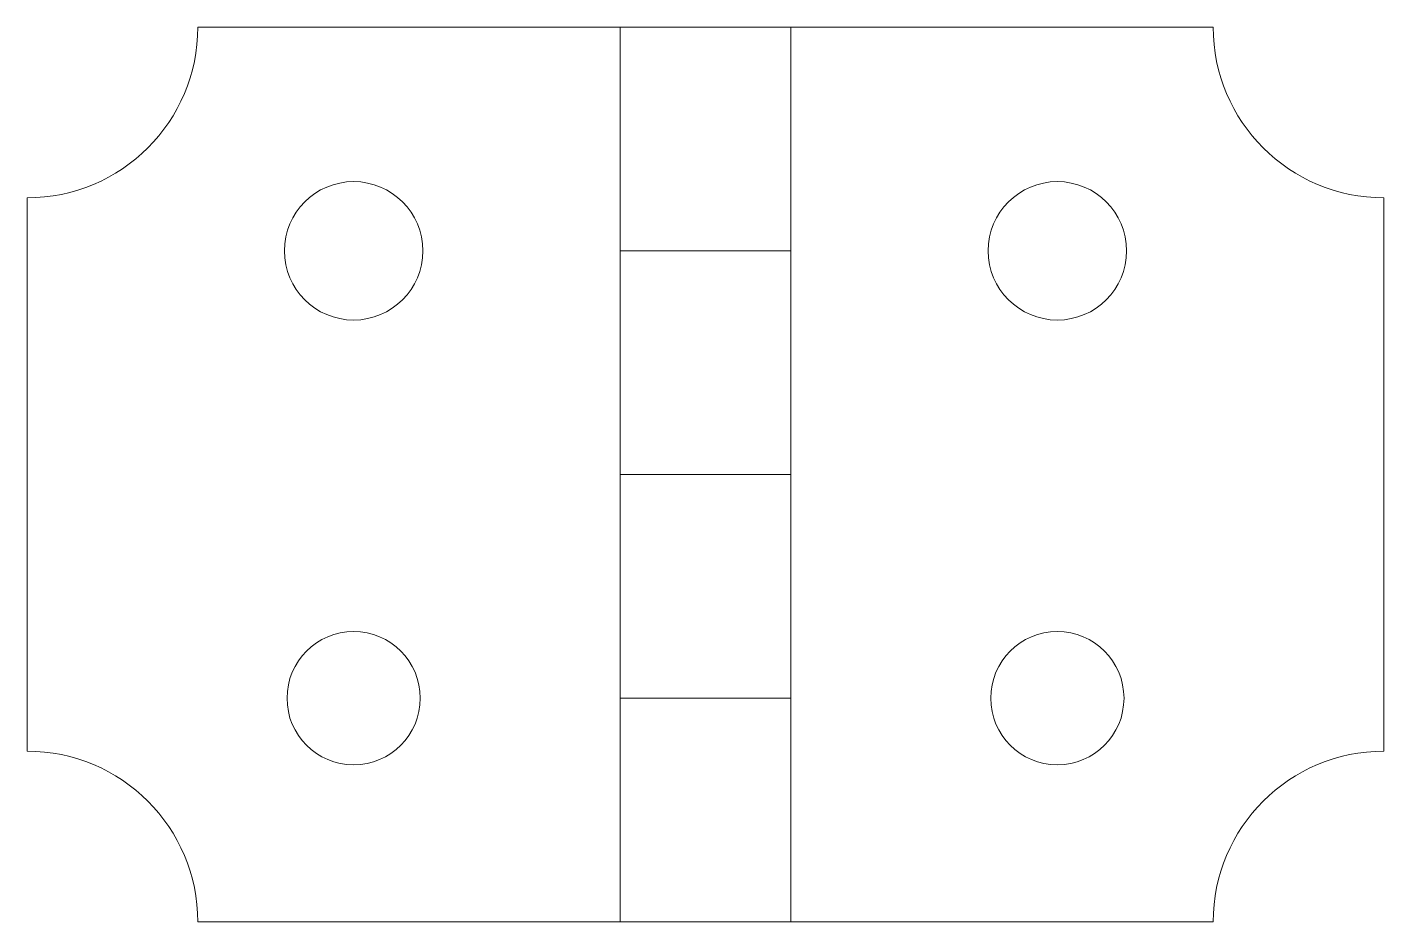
# Model space of a CAD drawing. Header units: inches. Extents: x -4.065 to -3.11, y 4.667 to 5.297.
import ezdxf

# ---------------------------------------------------------------- set-up
doc = ezdxf.new("R2010")
doc.units = ezdxf.units.IN
doc.header["$MEASUREMENT"] = 0
doc.layers.add('Hinge', color=7, linetype='Continuous')

msp = doc.modelspace()

# ---------------------------------------------------------------- linework, layer by layer
at = {"layer": 'Hinge', "color": 250, "lineweight": 9}
msp.add_lwpolyline([(-3.64761, 4.66682), (-3.5274, 4.66682), (-3.5274, 5.29674), (-3.64761, 5.29674), (-3.64761, 4.66682)], close=True, dxfattribs=at)
msp.add_lwpolyline([(-3.64761, 4.66682), (-3.5274, 4.66682), (-3.5274, 5.29674), (-3.64761, 5.29674), (-3.64761, 4.66682)], close=True, dxfattribs=at)
for centre, major_axis in [((-3.83532, 5.13926), (0, 0.04873)), ((-3.83532, 5.13926), (0, 0.04873)), ((-3.33969, 5.13926), (0, 0.04873)), ((-3.33969, 5.13926), (0, 0.04873)), ((-3.83532, 4.8243), (0, 0.04693)), ((-3.83532, 4.8243), (0, 0.04693)), ((-3.33969, 4.8243), (0, 0.04693)), ((-3.33969, 4.8243), (0, 0.04693))]:
    msp.add_ellipse(centre, major_axis=major_axis, ratio=1, dxfattribs=at)
for points in [[(-4.06527, 5.17654), (-3.99888, 5.17654), (-3.94506, 5.23035), (-3.94506, 5.29674)], [(-4.06527, 5.17654), (-3.99888, 5.17654), (-3.94506, 5.23035), (-3.94506, 5.29674)], [(-3.22995, 5.29674), (-3.22995, 5.29674), (-3.5274, 5.29674), (-3.5274, 5.29674)], [(-3.5274, 5.29674), (-3.5274, 5.29674), (-3.5274, 4.66682), (-3.5274, 4.66682)], [(-3.5274, 5.29674), (-3.5274, 5.29674), (-3.5274, 4.98178), (-3.5274, 4.98178)], [(-3.22995, 5.29674), (-3.22995, 5.29674), (-3.5274, 5.29674), (-3.5274, 5.29674)], [(-3.5274, 5.29674), (-3.5274, 5.29674), (-3.5274, 4.66682), (-3.5274, 4.66682)], [(-3.5274, 5.29674), (-3.5274, 5.29674), (-3.5274, 4.98178), (-3.5274, 4.98178)], [(-3.10974, 5.17654), (-3.17613, 5.17654), (-3.22995, 5.23035), (-3.22995, 5.29674)], [(-3.10974, 5.17654), (-3.17613, 5.17654), (-3.22995, 5.23035), (-3.22995, 5.29674)], [(-4.06527, 4.78703), (-4.06527, 4.78703), (-4.06527, 5.17654), (-4.06527, 5.17654)], [(-4.06527, 4.78703), (-4.06527, 4.78703), (-4.06527, 5.17654), (-4.06527, 5.17654)], [(-3.10974, 4.78703), (-3.10974, 4.78703), (-3.10974, 5.17654), (-3.10974, 5.17654)], [(-3.10974, 4.78703), (-3.10974, 4.78703), (-3.10974, 5.17654), (-3.10974, 5.17654)], [(-3.64761, 5.13926), (-3.64761, 5.13926), (-3.5274, 5.13926), (-3.5274, 5.13926)], [(-3.64761, 5.13926), (-3.64761, 5.13926), (-3.5274, 5.13926), (-3.5274, 5.13926)], [(-3.5274, 4.98178), (-3.5274, 4.98178), (-3.5274, 4.66682), (-3.5274, 4.66682)], [(-3.5274, 4.98178), (-3.5274, 4.98178), (-3.5274, 4.66682), (-3.5274, 4.66682)], [(-3.64761, 4.8243), (-3.64761, 4.8243), (-3.5274, 4.8243), (-3.5274, 4.8243)], [(-3.64761, 4.8243), (-3.64761, 4.8243), (-3.5274, 4.8243), (-3.5274, 4.8243)], [(-3.94506, 4.66682), (-3.94506, 4.73321), (-3.99888, 4.78703), (-4.06527, 4.78703)], [(-3.94506, 4.66682), (-3.94506, 4.73321), (-3.99888, 4.78703), (-4.06527, 4.78703)], [(-3.22995, 4.66682), (-3.22995, 4.73321), (-3.17613, 4.78703), (-3.10974, 4.78703)], [(-3.22995, 4.66682), (-3.22995, 4.73321), (-3.17613, 4.78703), (-3.10974, 4.78703)], [(-3.5274, 4.66682), (-3.5274, 4.66682), (-3.22995, 4.66682), (-3.22995, 4.66682)], [(-3.5274, 4.66682), (-3.5274, 4.66682), (-3.22995, 4.66682), (-3.22995, 4.66682)]]:
    msp.add_open_spline(points, degree=3, dxfattribs=at)
for points, knots in [([(-3.94506, 5.29674), (-3.94506, 5.29674), (-3.5274, 5.29674), (-3.5274, 5.29674), (-3.5274, 5.29674), (-3.5274, 5.29674), (-3.5274, 4.66682), (-3.5274, 4.66682), (-3.5274, 4.66682), (-3.5274, 4.66682), (-3.94506, 4.66682), (-3.94506, 4.66682)], [0, 0, 0, 0, 0.25, 0.25, 0.25, 0.25, 0.5, 0.5, 0.5, 0.5, 1, 1, 1, 1]), ([(-3.94506, 5.29674), (-3.94506, 5.29674), (-3.5274, 5.29674), (-3.5274, 5.29674), (-3.5274, 5.29674), (-3.5274, 5.29674), (-3.5274, 4.66682), (-3.5274, 4.66682), (-3.5274, 4.66682), (-3.5274, 4.66682), (-3.94506, 4.66682), (-3.94506, 4.66682)], [0, 0, 0, 0, 0.25, 0.25, 0.25, 0.25, 0.5, 0.5, 0.5, 0.5, 1, 1, 1, 1]), ([(-3.64761, 5.29674), (-3.64761, 5.29674), (-3.64761, 4.98178), (-3.64761, 4.98178), (-3.64761, 4.98178), (-3.64761, 4.98178), (-3.5274, 4.98178), (-3.5274, 4.98178)], [0, 0, 0, 0, 0.333333, 0.333333, 0.333333, 0.333333, 1, 1, 1, 1]), ([(-3.64761, 5.29674), (-3.64761, 5.29674), (-3.64761, 4.98178), (-3.64761, 4.98178), (-3.64761, 4.98178), (-3.64761, 4.98178), (-3.5274, 4.98178), (-3.5274, 4.98178)], [0, 0, 0, 0, 0.333333, 0.333333, 0.333333, 0.333333, 1, 1, 1, 1]), ([(-3.64761, 4.98178), (-3.64761, 4.98178), (-3.64761, 4.66682), (-3.64761, 4.66682), (-3.64761, 4.66682), (-3.64761, 4.66682), (-3.5274, 4.66682), (-3.5274, 4.66682)], [0, 0, 0, 0, 0.333333, 0.333333, 0.333333, 0.333333, 1, 1, 1, 1]), ([(-3.64761, 4.98178), (-3.64761, 4.98178), (-3.64761, 4.66682), (-3.64761, 4.66682), (-3.64761, 4.66682), (-3.64761, 4.66682), (-3.5274, 4.66682), (-3.5274, 4.66682)], [0, 0, 0, 0, 0.333333, 0.333333, 0.333333, 0.333333, 1, 1, 1, 1])]:
    msp.add_open_spline(points, degree=3, knots=knots, dxfattribs=at)

doc.saveas('drawing.dxf')
